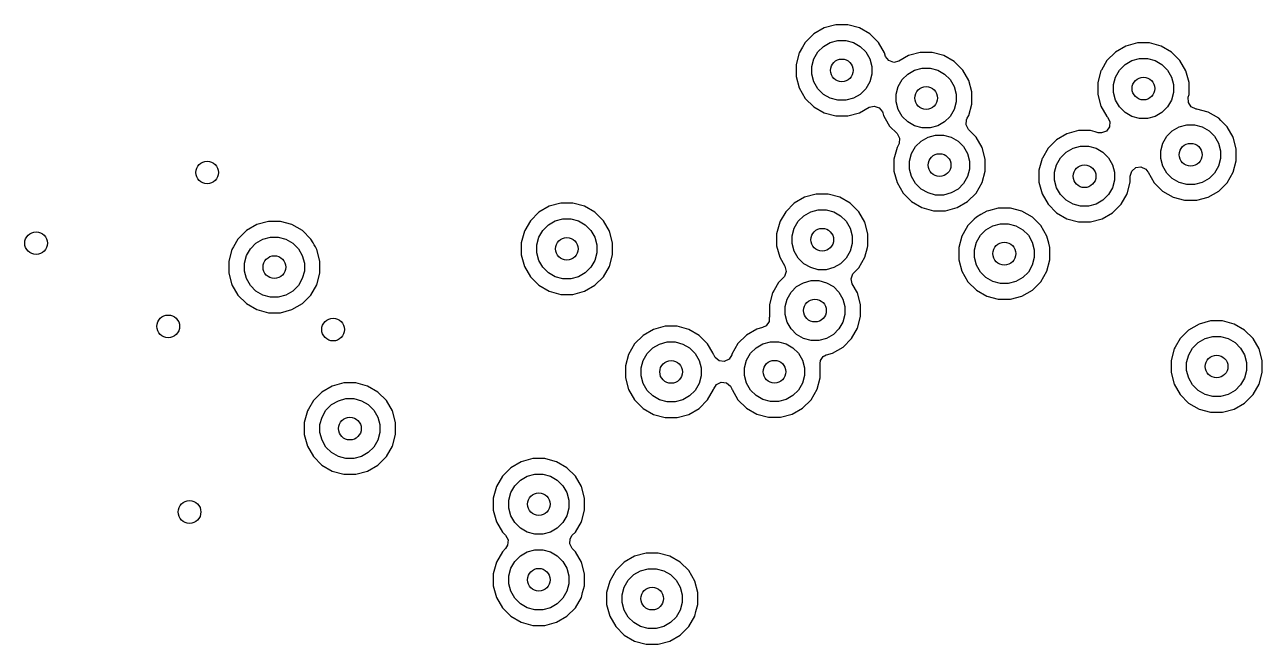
# Model space of a CAD drawing. Extents: x 0.98 to 8.09, y -3.46 to -0.83.
# Drawn here: x 4.496 to 5.141, y -2.406 to -2.083 of the extents above; entities that cross this region are included whole.
import ezdxf

# ---------------------------------------------------------------- set-up
doc = ezdxf.new("R2010")
doc.units = 0
doc.header["$MEASUREMENT"] = 0
doc.layers.add('BLACK', color=7, linetype='CONTINUOUS')

msp = doc.modelspace()

# ---------------------------------------------------------------- linework, layer by layer
at = {"layer": 'BLACK', "linetype": 'CONTINUOUS'}
for p, q in [((4.90703, -2.08764), (4.9026, -2.09207)), ((4.91245, -2.08451), (4.90703, -2.08764)), ((4.90703, -2.08764), (4.90703, -2.08764)), ((4.91849, -2.08289), (4.91245, -2.08451)), ((4.91245, -2.08451), (4.91245, -2.08451)), ((4.91245, -2.08451), (4.91245, -2.08451)), ((4.92475, -2.08289), (4.91849, -2.08289)), ((4.93079, -2.08451), (4.92475, -2.08289)), ((4.93621, -2.08764), (4.93079, -2.08451)), ((4.94064, -2.09207), (4.93621, -2.08764)), ((4.9012, -2.09449), (4.89947, -2.09749)), ((4.9026, -2.09207), (4.9012, -2.09449)), ((4.9026, -2.09207), (4.9026, -2.09207)), ((4.90913, -2.09707), (4.91203, -2.09417)), ((4.91203, -2.09417), (4.91559, -2.09211)), ((4.91559, -2.09211), (4.91957, -2.09105)), ((4.91957, -2.09105), (4.92368, -2.09105)), ((4.92368, -2.09105), (4.92765, -2.09211)), ((4.92765, -2.09211), (4.93121, -2.09417)), ((4.93121, -2.09417), (4.93411, -2.09707)), ((4.94377, -2.09749), (4.94064, -2.09207)), ((5.06957, -2.09399), (5.06415, -2.09712)), ((5.07561, -2.09237), (5.06957, -2.09399)), ((5.06957, -2.09399), (5.06957, -2.09399)), ((5.06957, -2.09399), (5.06957, -2.09399)), ((5.08187, -2.09237), (5.07561, -2.09237)), ((5.08791, -2.09399), (5.08187, -2.09237)), ((5.09333, -2.09712), (5.08791, -2.09399)), ((4.89947, -2.09749), (4.89785, -2.10353)), ((4.90601, -2.1046), (4.90707, -2.10063)), ((4.90707, -2.10063), (4.90913, -2.09707)), ((4.93411, -2.09707), (4.93617, -2.10063)), ((4.93617, -2.10063), (4.93723, -2.1046)), ((4.94411, -2.09875), (4.94377, -2.09749)), ((4.94414, -2.09888), (4.94411, -2.09875)), ((4.94433, -2.09943), (4.94414, -2.09888)), ((4.94603, -2.1016), (4.94433, -2.09943)), ((4.94863, -2.1025), (4.94603, -2.1016)), ((4.95638, -2.09892), (4.9513, -2.10185)), ((4.95709, -2.09872), (4.95638, -2.09892)), ((4.96242, -2.0973), (4.95709, -2.09872)), ((4.96868, -2.0973), (4.96242, -2.0973)), ((4.97473, -2.09892), (4.96868, -2.0973)), ((4.98014, -2.10204), (4.97473, -2.09892)), ((5.05972, -2.10155), (5.05688, -2.10647)), ((5.06415, -2.09712), (5.05972, -2.10155)), ((5.05972, -2.10155), (5.05972, -2.10155)), ((5.06415, -2.09712), (5.06415, -2.09712)), ((5.06915, -2.10365), (5.07271, -2.10159)), ((5.07271, -2.10159), (5.07668, -2.10053)), ((5.07668, -2.10053), (5.0808, -2.10053)), ((5.0808, -2.10053), (5.08477, -2.10159)), ((5.08477, -2.10159), (5.08833, -2.10365)), ((5.09776, -2.10155), (5.09333, -2.09712)), ((5.10089, -2.10697), (5.09776, -2.10155)), ((4.89785, -2.10353), (4.89785, -2.10979)), ((4.90601, -2.10872), (4.90601, -2.1046)), ((4.93723, -2.1046), (4.93723, -2.10872)), ((4.9513, -2.10185), (4.94863, -2.1025)), ((4.95596, -2.10857), (4.95952, -2.10651)), ((4.95952, -2.10651), (4.9635, -2.10545)), ((4.9635, -2.10545), (4.96761, -2.10545)), ((4.96761, -2.10545), (4.97158, -2.10651)), ((4.97158, -2.10651), (4.97514, -2.10857)), ((4.98457, -2.10647), (4.98014, -2.10204)), ((4.9877, -2.11189), (4.98457, -2.10647)), ((5.05659, -2.10697), (5.05497, -2.11301)), ((5.05688, -2.10647), (5.05659, -2.10697)), ((5.06419, -2.11012), (5.06625, -2.10655)), ((5.06625, -2.10655), (5.06915, -2.10365)), ((5.08833, -2.10365), (5.09123, -2.10655)), ((5.09123, -2.10655), (5.09329, -2.11012)), ((5.10251, -2.11301), (5.10089, -2.10697)), ((4.89785, -2.10979), (4.89947, -2.11583)), ((4.90707, -2.11269), (4.90601, -2.10872)), ((4.90913, -2.11625), (4.90707, -2.11269)), ((4.93617, -2.11269), (4.93411, -2.11625)), ((4.93723, -2.10872), (4.93617, -2.11269)), ((4.951, -2.11504), (4.95306, -2.11148)), ((4.95306, -2.11148), (4.95596, -2.10857)), ((4.97514, -2.10857), (4.97804, -2.11148)), ((4.97804, -2.11148), (4.9801, -2.11504)), ((4.98932, -2.11793), (4.9877, -2.11189)), ((5.05497, -2.11301), (5.05497, -2.11927)), ((5.06313, -2.11409), (5.06419, -2.11012)), ((5.06313, -2.1182), (5.06313, -2.11409)), ((5.09329, -2.11012), (5.09435, -2.11409)), ((5.09435, -2.11409), (5.09435, -2.1182)), ((5.10251, -2.11927), (5.10251, -2.11301)), ((4.89947, -2.11583), (4.9026, -2.12125)), ((4.91203, -2.11915), (4.90913, -2.11625)), ((4.91559, -2.12121), (4.91203, -2.11915)), ((4.93121, -2.11915), (4.92765, -2.12121)), ((4.93411, -2.11625), (4.93121, -2.11915)), ((4.94994, -2.11901), (4.951, -2.11504)), ((4.94994, -2.12312), (4.94994, -2.11901)), ((4.9801, -2.11504), (4.98116, -2.11901)), ((4.98116, -2.11901), (4.98116, -2.12312)), ((4.98932, -2.12419), (4.98932, -2.11793)), ((5.05497, -2.11927), (5.05659, -2.12532)), ((5.06419, -2.12217), (5.06313, -2.1182)), ((5.09435, -2.1182), (5.09329, -2.12217)), ((5.10213, -2.12068), (5.10251, -2.11927)), ((5.10218, -2.12338), (5.10213, -2.12068)), ((4.9026, -2.12125), (4.90703, -2.12568)), ((4.90703, -2.12568), (4.91245, -2.12881)), ((4.91957, -2.12227), (4.91559, -2.12121)), ((4.92368, -2.12227), (4.91957, -2.12227)), ((4.92765, -2.12121), (4.92368, -2.12227)), ((4.93079, -2.12881), (4.93587, -2.12588)), ((4.93587, -2.12588), (4.93855, -2.12523)), ((4.93855, -2.12523), (4.94115, -2.12613)), ((4.94115, -2.12613), (4.94285, -2.12829)), ((4.951, -2.12709), (4.94994, -2.12312)), ((4.95306, -2.13065), (4.951, -2.12709)), ((4.9801, -2.12709), (4.97804, -2.13065)), ((4.98116, -2.12312), (4.9801, -2.12709)), ((4.9877, -2.13024), (4.98932, -2.12419)), ((5.05659, -2.12532), (5.05972, -2.13074)), ((5.06625, -2.12573), (5.06419, -2.12217)), ((5.06915, -2.12864), (5.06625, -2.12573)), ((5.09123, -2.12573), (5.08833, -2.12864)), ((5.09329, -2.12217), (5.09123, -2.12573)), ((5.10369, -2.12567), (5.10218, -2.12338)), ((5.10621, -2.12679), (5.10369, -2.12567)), ((5.10648, -2.12682), (5.10621, -2.12679)), ((5.11252, -2.12844), (5.10648, -2.12682)), ((5.10648, -2.12682), (5.10648, -2.12682)), ((5.10648, -2.12682), (5.10648, -2.12682)), ((4.91245, -2.12881), (4.91849, -2.13043)), ((4.91849, -2.13043), (4.91849, -2.13043)), ((4.91849, -2.13043), (4.92475, -2.13043)), ((4.92475, -2.13043), (4.93079, -2.12881)), ((4.92475, -2.13043), (4.92475, -2.13043)), ((4.94285, -2.12829), (4.94303, -2.12884)), ((4.94303, -2.12884), (4.9434, -2.13024)), ((4.9434, -2.13024), (4.94427, -2.13174)), ((4.94427, -2.13174), (4.94653, -2.13566)), ((4.95596, -2.13356), (4.95306, -2.13065)), ((4.95952, -2.13561), (4.95596, -2.13356)), ((4.97514, -2.13356), (4.97158, -2.13561)), ((4.97804, -2.13065), (4.97514, -2.13356)), ((4.98636, -2.13509), (4.98656, -2.13235)), ((4.98656, -2.13235), (4.9869, -2.13161)), ((4.9869, -2.13161), (4.9877, -2.13024)), ((5.05972, -2.13074), (5.05972, -2.13074)), ((5.05972, -2.13074), (5.05995, -2.13097)), ((5.05995, -2.13097), (5.06127, -2.13338)), ((5.06127, -2.13338), (5.06108, -2.13613)), ((5.07271, -2.13069), (5.06915, -2.12864)), ((5.07668, -2.13176), (5.07271, -2.13069)), ((5.0808, -2.13176), (5.07668, -2.13176)), ((5.08477, -2.13069), (5.0808, -2.13176)), ((5.08833, -2.12864), (5.08477, -2.13069)), ((5.11794, -2.13157), (5.11252, -2.12844)), ((5.11907, -2.1327), (5.11794, -2.13157)), ((5.12237, -2.136), (5.11907, -2.1327)), ((4.94653, -2.13566), (4.94653, -2.13566)), ((4.94653, -2.13566), (4.95042, -2.13955)), ((4.95042, -2.13955), (4.95174, -2.14196)), ((4.9635, -2.13668), (4.95952, -2.13561)), ((4.96761, -2.13668), (4.9635, -2.13668)), ((4.96652, -2.14144), (4.9705, -2.14038)), ((4.97158, -2.13561), (4.96761, -2.13668)), ((4.9705, -2.14038), (4.97461, -2.14038)), ((4.97461, -2.14038), (4.97858, -2.14144)), ((4.98768, -2.13751), (4.98636, -2.13509)), ((4.99157, -2.1414), (4.98768, -2.13751)), ((5.03891, -2.13968), (5.03349, -2.14281)), ((5.04496, -2.13806), (5.03891, -2.13968)), ((5.03891, -2.13968), (5.03891, -2.13968)), ((5.03891, -2.13968), (5.03891, -2.13968)), ((5.05121, -2.13806), (5.04496, -2.13806)), ((5.05353, -2.13868), (5.05121, -2.13806)), ((5.05524, -2.13914), (5.05353, -2.13868)), ((5.05685, -2.13929), (5.05524, -2.13914)), ((5.05943, -2.13833), (5.05685, -2.13929)), ((5.06108, -2.13613), (5.05943, -2.13833)), ((5.09085, -2.141), (5.09376, -2.1381)), ((5.09376, -2.1381), (5.09732, -2.13604)), ((5.09732, -2.13604), (5.10129, -2.13498)), ((5.10129, -2.13498), (5.1054, -2.13498)), ((5.1054, -2.13498), (5.10937, -2.13604)), ((5.10937, -2.13604), (5.11293, -2.1381)), ((5.11293, -2.1381), (5.11584, -2.141)), ((5.12549, -2.14142), (5.12237, -2.136)), ((4.9504, -2.14682), (4.95005, -2.14813)), ((4.9512, -2.14544), (4.9504, -2.14682)), ((4.95154, -2.1447), (4.9512, -2.14544)), ((4.95174, -2.14196), (4.95154, -2.1447)), ((4.958, -2.14996), (4.96006, -2.1464)), ((4.96006, -2.1464), (4.96296, -2.1435)), ((4.96296, -2.1435), (4.96652, -2.14144)), ((4.97858, -2.14144), (4.98214, -2.1435)), ((4.98214, -2.1435), (4.98504, -2.1464)), ((4.98504, -2.1464), (4.9871, -2.14996)), ((4.9947, -2.14682), (4.99157, -2.1414)), ((4.99632, -2.15286), (4.9947, -2.14682)), ((5.03349, -2.14281), (5.02907, -2.14723)), ((5.03349, -2.14281), (5.03349, -2.14281)), ((5.04206, -2.14728), (5.04603, -2.14621)), ((5.04603, -2.14621), (5.05014, -2.14621)), ((5.05014, -2.14621), (5.05411, -2.14728)), ((5.08773, -2.14854), (5.0888, -2.14456)), ((5.0888, -2.14456), (5.09085, -2.141)), ((5.11584, -2.141), (5.1179, -2.14456)), ((5.1179, -2.14456), (5.11896, -2.14854)), ((5.12711, -2.14746), (5.12549, -2.14142)), ((4.95005, -2.14813), (4.94878, -2.15286)), ((4.94878, -2.15286), (4.94878, -2.15912)), ((4.95694, -2.15394), (4.958, -2.14996)), ((4.9871, -2.14996), (4.98816, -2.15394)), ((4.99632, -2.1587), (4.99632, -2.15286)), ((5.02594, -2.15265), (5.02432, -2.1587)), ((5.02609, -2.15238), (5.02594, -2.15265)), ((5.02907, -2.14723), (5.02609, -2.15238)), ((5.02907, -2.14723), (5.02907, -2.14723)), ((5.03353, -2.1558), (5.03559, -2.15224)), ((5.03559, -2.15224), (5.0385, -2.14933)), ((5.0385, -2.14933), (5.04206, -2.14728)), ((5.05411, -2.14728), (5.05767, -2.14933)), ((5.05767, -2.14933), (5.06058, -2.15224)), ((5.06058, -2.15224), (5.06263, -2.1558)), ((5.08773, -2.15265), (5.08773, -2.14854)), ((5.0888, -2.15662), (5.08773, -2.15265)), ((5.11896, -2.15265), (5.1179, -2.15662)), ((5.11896, -2.14854), (5.11896, -2.15265)), ((5.12711, -2.15372), (5.12711, -2.14746)), ((4.94878, -2.15912), (4.9504, -2.16516)), ((4.95694, -2.15805), (4.95694, -2.15394)), ((4.958, -2.16202), (4.95694, -2.15805)), ((4.98816, -2.15805), (4.9871, -2.16202)), ((4.98816, -2.15394), (4.98816, -2.15805)), ((4.9947, -2.16516), (4.99632, -2.15912)), ((4.99632, -2.15912), (4.99632, -2.1587)), ((5.02432, -2.1587), (5.02432, -2.16495)), ((5.03247, -2.15977), (5.03353, -2.1558)), ((5.06263, -2.1558), (5.0637, -2.15977)), ((5.07185, -2.16174), (5.07263, -2.1591)), ((5.07263, -2.1591), (5.07471, -2.1573)), ((5.07471, -2.1573), (5.07743, -2.15691)), ((5.07743, -2.15691), (5.07993, -2.15805)), ((5.07993, -2.15805), (5.08099, -2.15952)), ((5.08099, -2.15952), (5.08104, -2.15949)), ((5.08104, -2.15949), (5.0812, -2.15976)), ((5.09085, -2.16018), (5.0888, -2.15662)), ((5.1179, -2.15662), (5.11584, -2.16018)), ((5.12549, -2.15976), (5.12711, -2.15372)), ((4.9504, -2.16516), (4.95353, -2.17058)), ((4.96006, -2.16558), (4.958, -2.16202)), ((4.96296, -2.16848), (4.96006, -2.16558)), ((4.98504, -2.16558), (4.98214, -2.16848)), ((4.9871, -2.16202), (4.98504, -2.16558)), ((4.99157, -2.17058), (4.9947, -2.16516)), ((5.02432, -2.16495), (5.02594, -2.171)), ((5.03247, -2.16388), (5.03247, -2.15977)), ((5.03353, -2.16785), (5.03247, -2.16388)), ((5.0637, -2.16388), (5.06263, -2.16785)), ((5.0637, -2.15977), (5.0637, -2.16388)), ((5.07023, -2.171), (5.07185, -2.16495)), ((5.07185, -2.16495), (5.07185, -2.16174)), ((5.0812, -2.15976), (5.0812, -2.15976)), ((5.0812, -2.15976), (5.08433, -2.16518)), ((5.08433, -2.16518), (5.08875, -2.16961)), ((5.09376, -2.16308), (5.09085, -2.16018)), ((5.09732, -2.16514), (5.09376, -2.16308)), ((5.10129, -2.1662), (5.09732, -2.16514)), ((5.10937, -2.16514), (5.1054, -2.1662)), ((5.11293, -2.16308), (5.10937, -2.16514)), ((5.11584, -2.16018), (5.11293, -2.16308)), ((5.11794, -2.16961), (5.12237, -2.16518)), ((5.12237, -2.16518), (5.12549, -2.15976)), ((4.90829, -2.17111), (4.90224, -2.17273)), ((4.91455, -2.17111), (4.90829, -2.17111)), ((4.92059, -2.17273), (4.91455, -2.17111)), ((4.95353, -2.17058), (4.95796, -2.17501)), ((4.96652, -2.17054), (4.96296, -2.16848)), ((4.9705, -2.1716), (4.96652, -2.17054)), ((4.97461, -2.1716), (4.9705, -2.1716)), ((4.97858, -2.17054), (4.97461, -2.1716)), ((4.98214, -2.16848), (4.97858, -2.17054)), ((4.98714, -2.17501), (4.99157, -2.17058)), ((5.02594, -2.171), (5.02907, -2.17642)), ((5.03559, -2.17141), (5.03353, -2.16785)), ((5.0385, -2.17432), (5.03559, -2.17141)), ((5.06058, -2.17141), (5.05767, -2.17432)), ((5.06263, -2.16785), (5.06058, -2.17141)), ((5.0671, -2.17642), (5.07023, -2.171)), ((5.08875, -2.16961), (5.09417, -2.17274)), ((5.1054, -2.1662), (5.10129, -2.1662)), ((5.11252, -2.17274), (5.11794, -2.16961)), ((4.7692, -2.17748), (4.76378, -2.18061)), ((4.77524, -2.17586), (4.7692, -2.17748)), ((4.7692, -2.17748), (4.7692, -2.17748)), ((4.7692, -2.17748), (4.7692, -2.17748)), ((4.7815, -2.17586), (4.77524, -2.17586)), ((4.78755, -2.17748), (4.7815, -2.17586)), ((4.79297, -2.18061), (4.78755, -2.17748)), ((4.89682, -2.17586), (4.8924, -2.18029)), ((4.90224, -2.17273), (4.89682, -2.17586)), ((4.89682, -2.17586), (4.89682, -2.17586)), ((4.90224, -2.17273), (4.90224, -2.17273)), ((4.90224, -2.17273), (4.90224, -2.17273)), ((4.92601, -2.17586), (4.92059, -2.17273)), ((4.93044, -2.18029), (4.92601, -2.17586)), ((4.95796, -2.17501), (4.96338, -2.17814)), ((4.96338, -2.17814), (4.96942, -2.17976)), ((4.97568, -2.17976), (4.98173, -2.17814)), ((4.98173, -2.17814), (4.98714, -2.17501)), ((4.98173, -2.17814), (4.98173, -2.17814)), ((4.98173, -2.17814), (4.98173, -2.17814)), ((4.98173, -2.17814), (4.98173, -2.17814)), ((5.00315, -2.1784), (4.99807, -2.17976)), ((5.00941, -2.1784), (5.00315, -2.1784)), ((5.01546, -2.18002), (5.00941, -2.1784)), ((5.02907, -2.17642), (5.03349, -2.18084)), ((5.04206, -2.17637), (5.0385, -2.17432)), ((5.04603, -2.17744), (5.04206, -2.17637)), ((5.05014, -2.17744), (5.04603, -2.17744)), ((5.05411, -2.17637), (5.05014, -2.17744)), ((5.05767, -2.17432), (5.05411, -2.17637)), ((5.06268, -2.18084), (5.0671, -2.17642)), ((5.09417, -2.17274), (5.10022, -2.17436)), ((5.10022, -2.17436), (5.10022, -2.17436)), ((5.10022, -2.17436), (5.10648, -2.17436)), ((5.10648, -2.17436), (5.11252, -2.17274)), ((5.10648, -2.17436), (5.10648, -2.17436)), ((4.62286, -2.18539), (4.61681, -2.18701)), ((4.62911, -2.18539), (4.62286, -2.18539)), ((4.63516, -2.18701), (4.62911, -2.18539)), ((4.75935, -2.18504), (4.75647, -2.19003)), ((4.76378, -2.18061), (4.75935, -2.18504)), ((4.75935, -2.18504), (4.75935, -2.18504)), ((4.76378, -2.18061), (4.76378, -2.18061)), ((4.76878, -2.18714), (4.77234, -2.18508)), ((4.77234, -2.18508), (4.77632, -2.18402)), ((4.77632, -2.18402), (4.78043, -2.18402)), ((4.78043, -2.18402), (4.7844, -2.18508)), ((4.7844, -2.18508), (4.78796, -2.18714)), ((4.79739, -2.18504), (4.79297, -2.18061)), ((4.80052, -2.19046), (4.79739, -2.18504)), ((4.88956, -2.18521), (4.88927, -2.18571)), ((4.8924, -2.18029), (4.88956, -2.18521)), ((4.8924, -2.18029), (4.8924, -2.18029)), ((4.89687, -2.18886), (4.89892, -2.1853)), ((4.89892, -2.1853), (4.90183, -2.18239)), ((4.90183, -2.18239), (4.90539, -2.18033)), ((4.90539, -2.18033), (4.90936, -2.17927)), ((4.90936, -2.17927), (4.91347, -2.17927)), ((4.91347, -2.17927), (4.91744, -2.18033)), ((4.91744, -2.18033), (4.921, -2.18239)), ((4.921, -2.18239), (4.92391, -2.1853)), ((4.92391, -2.1853), (4.92597, -2.18886)), ((4.93357, -2.18571), (4.93044, -2.18029)), ((4.96942, -2.17976), (4.96942, -2.17976)), ((4.96942, -2.17976), (4.97568, -2.17976)), ((4.97568, -2.17976), (4.97568, -2.17976)), ((4.99063, -2.1842), (4.98726, -2.18757)), ((4.99169, -2.18314), (4.99063, -2.1842)), ((4.99063, -2.1842), (4.99063, -2.1842)), ((4.994, -2.18181), (4.99169, -2.18314)), ((4.99711, -2.18002), (4.994, -2.18181)), ((4.994, -2.18181), (4.994, -2.18181)), ((4.99807, -2.17976), (4.99711, -2.18002)), ((5.02088, -2.18314), (5.01546, -2.18002)), ((5.0253, -2.18757), (5.02088, -2.18314)), ((5.03349, -2.18084), (5.03891, -2.18397)), ((5.03891, -2.18397), (5.04496, -2.18559)), ((5.05121, -2.18559), (5.05726, -2.18397)), ((5.05726, -2.18397), (5.06268, -2.18084)), ((4.61139, -2.19013), (4.60697, -2.19456)), ((4.61681, -2.18701), (4.61139, -2.19013)), ((4.61139, -2.19013), (4.61139, -2.19013)), ((4.61681, -2.18701), (4.61681, -2.18701)), ((4.61681, -2.18701), (4.61681, -2.18701)), ((4.64058, -2.19013), (4.63516, -2.18701)), ((4.645, -2.19456), (4.64058, -2.19013)), ((4.75622, -2.19046), (4.7546, -2.1965)), ((4.75647, -2.19003), (4.75622, -2.19046)), ((4.76382, -2.1936), (4.76588, -2.19004)), ((4.76588, -2.19004), (4.76878, -2.18714)), ((4.78796, -2.18714), (4.79087, -2.19004)), ((4.79087, -2.19004), (4.79292, -2.1936)), ((4.80214, -2.1965), (4.80052, -2.19046)), ((4.88927, -2.18571), (4.88765, -2.19175)), ((4.88765, -2.19175), (4.88765, -2.19801)), ((4.8958, -2.19283), (4.89687, -2.18886)), ((4.92597, -2.18886), (4.92703, -2.19283)), ((4.93519, -2.19175), (4.93357, -2.18571)), ((4.93519, -2.19801), (4.93519, -2.19175)), ((4.98485, -2.19175), (4.98414, -2.19299)), ((4.98726, -2.18757), (4.98485, -2.19175)), ((4.99379, -2.19258), (4.9967, -2.18967)), ((4.9967, -2.18967), (5.00026, -2.18761)), ((5.00026, -2.18761), (5.00423, -2.18655)), ((5.00423, -2.18655), (5.00834, -2.18655)), ((5.00834, -2.18655), (5.01231, -2.18761)), ((5.01231, -2.18761), (5.01587, -2.18967)), ((5.01587, -2.18967), (5.01878, -2.19258)), ((5.02843, -2.19299), (5.0253, -2.18757)), ((5.04496, -2.18559), (5.04496, -2.18559)), ((5.04496, -2.18559), (5.05121, -2.18559)), ((5.05121, -2.18559), (5.05121, -2.18559)), ((4.60697, -2.19456), (4.60462, -2.19862)), ((4.60697, -2.19456), (4.60697, -2.19456)), ((4.61349, -2.19957), (4.6164, -2.19666)), ((4.6164, -2.19666), (4.61996, -2.1946)), ((4.61996, -2.1946), (4.62393, -2.19354)), ((4.62393, -2.19354), (4.62804, -2.19354)), ((4.62804, -2.19354), (4.63201, -2.1946)), ((4.63201, -2.1946), (4.63557, -2.19666)), ((4.63557, -2.19666), (4.63848, -2.19957)), ((4.64612, -2.1965), (4.645, -2.19456)), ((4.64677, -2.19762), (4.64612, -2.1965)), ((4.64735, -2.19862), (4.64677, -2.19762)), ((4.7546, -2.1965), (4.7546, -2.20276)), ((4.76276, -2.19758), (4.76382, -2.1936)), ((4.76276, -2.20169), (4.76276, -2.19758)), ((4.79292, -2.1936), (4.79398, -2.19758)), ((4.79398, -2.19758), (4.79398, -2.20169)), ((4.80214, -2.20276), (4.80214, -2.1965)), ((4.88765, -2.19801), (4.88927, -2.20406)), ((4.8958, -2.19694), (4.8958, -2.19283)), ((4.89687, -2.20091), (4.8958, -2.19694)), ((4.92703, -2.19694), (4.92597, -2.20091)), ((4.92703, -2.19283), (4.92703, -2.19694)), ((4.93491, -2.19903), (4.93519, -2.19801)), ((4.98414, -2.19299), (4.98252, -2.19903)), ((4.99067, -2.20011), (4.99173, -2.19614)), ((4.99173, -2.19614), (4.99379, -2.19258)), ((5.01878, -2.19258), (5.02083, -2.19614)), ((5.02083, -2.19614), (5.0219, -2.20011)), ((5.02942, -2.19667), (5.02843, -2.19299)), ((5.03005, -2.19903), (5.02942, -2.19667)), ((4.60384, -2.19998), (4.60222, -2.20602)), ((4.60462, -2.19862), (4.60384, -2.19998)), ((4.61037, -2.2071), (4.61143, -2.20313)), ((4.61143, -2.20313), (4.61349, -2.19957)), ((4.63848, -2.19957), (4.64053, -2.20313)), ((4.64053, -2.20313), (4.6416, -2.2071)), ((4.64813, -2.19998), (4.64735, -2.19862)), ((4.64735, -2.19862), (4.64735, -2.19862)), ((4.64975, -2.20602), (4.64813, -2.19998)), ((4.64813, -2.19998), (4.64813, -2.19998)), ((4.64813, -2.19998), (4.64813, -2.19998)), ((4.64813, -2.19998), (4.64813, -2.19998)), ((4.7546, -2.20276), (4.75622, -2.20881)), ((4.76382, -2.20566), (4.76276, -2.20169)), ((4.79398, -2.20169), (4.79292, -2.20566)), ((4.80052, -2.20881), (4.80214, -2.20276)), ((4.88927, -2.20406), (4.89198, -2.20874)), ((4.89892, -2.20447), (4.89687, -2.20091)), ((4.90183, -2.20738), (4.89892, -2.20447)), ((4.92391, -2.20447), (4.921, -2.20738)), ((4.92597, -2.20091), (4.92391, -2.20447)), ((4.93044, -2.20948), (4.93357, -2.20406)), ((4.93357, -2.20406), (4.93491, -2.19903)), ((4.98252, -2.19903), (4.98252, -2.20529)), ((4.99067, -2.20422), (4.99067, -2.20011)), ((4.99173, -2.20819), (4.99067, -2.20422)), ((5.0219, -2.20422), (5.02083, -2.20819)), ((5.0219, -2.20011), (5.0219, -2.20422)), ((5.03005, -2.20529), (5.03005, -2.19903)), ((4.60222, -2.20602), (4.60222, -2.21228)), ((4.61037, -2.21121), (4.61037, -2.2071)), ((4.61143, -2.21518), (4.61037, -2.21121)), ((4.6416, -2.21121), (4.64053, -2.21518)), ((4.6416, -2.2071), (4.6416, -2.21121)), ((4.64975, -2.21228), (4.64975, -2.20602)), ((4.75622, -2.20881), (4.75935, -2.21422)), ((4.76588, -2.20922), (4.76382, -2.20566)), ((4.76878, -2.21212), (4.76588, -2.20922)), ((4.79087, -2.20922), (4.78796, -2.21212)), ((4.79292, -2.20566), (4.79087, -2.20922)), ((4.79739, -2.21422), (4.80052, -2.20881)), ((4.89198, -2.20874), (4.89262, -2.21142)), ((4.90539, -2.20943), (4.90183, -2.20738)), ((4.90936, -2.2105), (4.90539, -2.20943)), ((4.91347, -2.2105), (4.90936, -2.2105)), ((4.91744, -2.20943), (4.91347, -2.2105)), ((4.921, -2.20738), (4.91744, -2.20943)), ((4.92785, -2.21206), (4.93044, -2.20948)), ((4.98252, -2.20529), (4.98414, -2.21134)), ((4.99379, -2.21175), (4.99173, -2.20819)), ((5.02083, -2.20819), (5.01878, -2.21175)), ((5.02843, -2.21134), (5.03005, -2.20529)), ((4.60222, -2.21228), (4.60384, -2.21833)), ((4.61349, -2.21874), (4.61143, -2.21518)), ((4.64053, -2.21518), (4.63848, -2.21874)), ((4.64813, -2.21833), (4.64975, -2.21228)), ((4.75935, -2.21422), (4.76378, -2.21865)), ((4.77234, -2.21418), (4.76878, -2.21212)), ((4.77632, -2.21524), (4.77234, -2.21418)), ((4.78043, -2.21524), (4.77632, -2.21524)), ((4.7844, -2.21418), (4.78043, -2.21524)), ((4.78796, -2.21212), (4.7844, -2.21418)), ((4.79297, -2.21865), (4.79739, -2.21422)), ((4.88862, -2.21722), (4.88633, -2.22118)), ((4.8912, -2.21464), (4.88862, -2.21722)), ((4.89172, -2.21402), (4.8912, -2.21464)), ((4.89262, -2.21142), (4.89172, -2.21402)), ((4.89805, -2.21932), (4.90161, -2.21727)), ((4.90161, -2.21727), (4.90558, -2.2162)), ((4.90558, -2.2162), (4.90969, -2.2162)), ((4.90969, -2.2162), (4.91366, -2.21727)), ((4.91366, -2.21727), (4.91722, -2.21932)), ((4.92643, -2.21528), (4.92733, -2.21268)), ((4.92708, -2.21795), (4.92643, -2.21528)), ((4.92733, -2.21268), (4.92785, -2.21206)), ((4.98414, -2.21134), (4.98726, -2.21676)), ((4.98726, -2.21676), (4.99169, -2.22118)), ((4.9967, -2.21466), (4.99379, -2.21175)), ((5.00026, -2.21671), (4.9967, -2.21466)), ((5.00423, -2.21778), (5.00026, -2.21671)), ((5.01231, -2.21671), (5.00834, -2.21778)), ((5.01587, -2.21466), (5.01231, -2.21671)), ((5.01878, -2.21175), (5.01587, -2.21466)), ((5.02088, -2.22118), (5.0253, -2.21676)), ((5.0253, -2.21676), (5.02843, -2.21134)), ((4.60384, -2.21833), (4.60697, -2.22375)), ((4.60697, -2.22375), (4.61139, -2.22817)), ((4.6164, -2.22165), (4.61349, -2.21874)), ((4.61996, -2.2237), (4.6164, -2.22165)), ((4.62393, -2.22477), (4.61996, -2.2237)), ((4.63201, -2.2237), (4.62804, -2.22477)), ((4.63557, -2.22165), (4.63201, -2.2237)), ((4.63848, -2.21874), (4.63557, -2.22165)), ((4.64058, -2.22817), (4.645, -2.22375)), ((4.645, -2.22375), (4.64813, -2.21833)), ((4.76378, -2.21865), (4.7692, -2.22178)), ((4.7692, -2.22178), (4.77524, -2.2234)), ((4.77524, -2.2234), (4.77524, -2.2234)), ((4.77524, -2.2234), (4.7815, -2.2234)), ((4.7815, -2.2234), (4.78755, -2.22178)), ((4.7815, -2.2234), (4.7815, -2.2234)), ((4.78755, -2.22178), (4.79297, -2.21865)), ((4.88549, -2.22264), (4.88387, -2.22869)), ((4.88633, -2.22118), (4.88549, -2.22264)), ((4.89308, -2.22579), (4.89514, -2.22223)), ((4.89514, -2.22223), (4.89805, -2.21932)), ((4.91722, -2.21932), (4.92013, -2.22223)), ((4.92013, -2.22223), (4.92218, -2.22579)), ((4.92978, -2.22264), (4.92708, -2.21795)), ((4.9314, -2.22869), (4.92978, -2.22264)), ((4.99169, -2.22118), (4.99711, -2.22431)), ((5.00834, -2.21778), (5.00423, -2.21778)), ((5.01546, -2.22431), (5.02088, -2.22118)), ((4.61139, -2.22817), (4.61681, -2.2313)), ((4.62804, -2.22477), (4.62393, -2.22477)), ((4.63516, -2.2313), (4.64058, -2.22817)), ((4.88387, -2.22869), (4.88387, -2.22869)), ((4.88387, -2.22869), (4.88387, -2.23494)), ((4.89202, -2.22976), (4.89308, -2.22579)), ((4.89202, -2.23387), (4.89202, -2.22976)), ((4.92218, -2.22579), (4.92325, -2.22976)), ((4.92325, -2.22976), (4.92325, -2.23387)), ((4.9314, -2.23494), (4.9314, -2.22869)), ((4.99711, -2.22431), (5.00315, -2.22593)), ((5.00315, -2.22593), (5.00315, -2.22593)), ((5.00315, -2.22593), (5.00941, -2.22593)), ((5.00941, -2.22593), (5.01546, -2.22431)), ((5.00941, -2.22593), (5.00941, -2.22593)), ((4.61681, -2.2313), (4.62286, -2.23292)), ((4.62286, -2.23292), (4.62286, -2.23292)), ((4.62286, -2.23292), (4.62911, -2.23292)), ((4.62911, -2.23292), (4.63516, -2.2313)), ((4.62911, -2.23292), (4.62911, -2.23292)), ((4.88379, -2.23528), (4.88374, -2.23747)), ((4.88391, -2.23526), (4.88379, -2.23528)), ((4.88387, -2.23494), (4.88391, -2.23526)), ((4.89308, -2.23784), (4.89202, -2.23387)), ((4.92325, -2.23387), (4.92218, -2.23784)), ((4.92978, -2.24099), (4.9314, -2.23494)), ((4.8235, -2.24163), (4.81808, -2.24476)), ((4.82955, -2.24001), (4.8235, -2.24163)), ((4.8235, -2.24163), (4.8235, -2.24163)), ((4.8235, -2.24163), (4.8235, -2.24163)), ((4.83581, -2.24001), (4.82955, -2.24001)), ((4.84185, -2.24163), (4.83581, -2.24001)), ((4.84727, -2.24476), (4.84185, -2.24163)), ((4.87737, -2.2415), (4.87195, -2.24463)), ((4.88035, -2.2407), (4.87737, -2.2415)), ((4.8822, -2.23975), (4.88035, -2.2407)), ((4.88374, -2.23747), (4.8822, -2.23975)), ((4.89514, -2.2414), (4.89308, -2.23784)), ((4.89805, -2.24431), (4.89514, -2.2414)), ((4.92013, -2.2414), (4.91722, -2.24431)), ((4.92218, -2.23784), (4.92013, -2.2414)), ((4.92665, -2.24641), (4.92978, -2.24099)), ((5.10228, -2.24195), (5.09786, -2.24637)), ((5.1077, -2.23882), (5.10228, -2.24195)), ((5.10228, -2.24195), (5.10228, -2.24195)), ((5.11375, -2.2372), (5.1077, -2.23882)), ((5.1077, -2.23882), (5.1077, -2.23882)), ((5.1077, -2.23882), (5.1077, -2.23882)), ((5.12, -2.2372), (5.11375, -2.2372)), ((5.12605, -2.23882), (5.12, -2.2372)), ((5.13147, -2.24195), (5.12605, -2.23882)), ((5.13589, -2.24637), (5.13147, -2.24195)), ((4.81366, -2.24919), (4.81053, -2.25461)), ((4.81808, -2.24476), (4.81366, -2.24919)), ((4.81366, -2.24919), (4.81366, -2.24919)), ((4.81808, -2.24476), (4.81808, -2.24476)), ((4.82309, -2.25129), (4.82665, -2.24923)), ((4.82665, -2.24923), (4.83062, -2.24817)), ((4.83062, -2.24817), (4.83473, -2.24817)), ((4.83473, -2.24817), (4.8387, -2.24923)), ((4.8387, -2.24923), (4.84226, -2.25129)), ((4.8517, -2.24919), (4.84727, -2.24476)), ((4.85441, -2.25388), (4.8517, -2.24919)), ((4.86752, -2.24905), (4.86439, -2.25447)), ((4.87195, -2.24463), (4.86752, -2.24905)), ((4.86752, -2.24905), (4.86752, -2.24905)), ((4.87195, -2.24463), (4.87195, -2.24463)), ((4.87695, -2.25115), (4.88051, -2.2491)), ((4.88051, -2.2491), (4.88449, -2.24803)), ((4.88449, -2.24803), (4.8886, -2.24803)), ((4.8886, -2.24803), (4.89257, -2.2491)), ((4.89257, -2.2491), (4.89613, -2.25115)), ((4.90161, -2.24636), (4.89805, -2.24431)), ((4.90558, -2.24743), (4.90161, -2.24636)), ((4.90969, -2.24743), (4.90558, -2.24743)), ((4.91366, -2.24636), (4.90969, -2.24743)), ((4.91722, -2.24431), (4.91366, -2.24636)), ((4.92223, -2.25083), (4.92665, -2.24641)), ((5.09786, -2.24637), (5.09528, -2.25083)), ((5.09786, -2.24637), (5.09786, -2.24637)), ((5.10438, -2.25138), (5.10729, -2.24847)), ((5.10729, -2.24847), (5.11085, -2.24642)), ((5.11085, -2.24642), (5.11482, -2.24535)), ((5.11482, -2.24535), (5.11893, -2.24535)), ((5.11893, -2.24535), (5.1229, -2.24642)), ((5.1229, -2.24642), (5.12646, -2.24847)), ((5.12646, -2.24847), (5.12937, -2.25138)), ((5.13902, -2.25179), (5.13589, -2.24637)), ((4.81053, -2.25461), (4.80891, -2.26065)), ((4.81813, -2.25775), (4.82018, -2.25419)), ((4.82018, -2.25419), (4.82309, -2.25129)), ((4.84226, -2.25129), (4.84517, -2.25419)), ((4.84517, -2.25419), (4.84723, -2.25775)), ((4.85483, -2.25461), (4.85441, -2.25388)), ((4.85488, -2.2548), (4.85483, -2.25461)), ((4.85555, -2.25627), (4.85488, -2.2548)), ((4.85767, -2.25802), (4.85555, -2.25627)), ((4.86431, -2.2548), (4.86288, -2.25714)), ((4.86439, -2.25447), (4.86431, -2.2548)), ((4.86439, -2.25447), (4.86439, -2.25447)), ((4.87199, -2.25762), (4.87405, -2.25406)), ((4.87405, -2.25406), (4.87695, -2.25115)), ((4.89613, -2.25115), (4.89903, -2.25406)), ((4.89903, -2.25406), (4.90109, -2.25762)), ((4.91127, -2.25675), (4.91198, -2.25571)), ((4.91198, -2.25571), (4.91212, -2.25563)), ((4.91212, -2.25563), (4.91218, -2.25556)), ((4.91218, -2.25556), (4.91263, -2.25534)), ((4.91263, -2.25534), (4.9134, -2.2549)), ((4.9134, -2.2549), (4.91361, -2.25482)), ((4.91361, -2.25482), (4.91681, -2.25396)), ((4.91681, -2.25396), (4.92223, -2.25083)), ((5.09473, -2.25179), (5.09311, -2.25784)), ((5.09528, -2.25083), (5.09473, -2.25179)), ((5.10126, -2.25891), (5.10233, -2.25494)), ((5.10233, -2.25494), (5.10438, -2.25138)), ((5.12937, -2.25138), (5.13142, -2.25494)), ((5.13142, -2.25494), (5.13249, -2.25891)), ((5.14064, -2.25784), (5.13902, -2.25179)), ((4.80891, -2.26065), (4.80891, -2.26691)), ((4.81706, -2.26172), (4.81813, -2.25775)), ((4.81706, -2.26584), (4.81706, -2.26172)), ((4.84723, -2.25775), (4.84829, -2.26172)), ((4.84829, -2.26172), (4.84829, -2.26584)), ((4.8604, -2.25835), (4.85767, -2.25802)), ((4.86288, -2.25714), (4.8604, -2.25835)), ((4.87093, -2.26159), (4.87199, -2.25762)), ((4.87093, -2.2657), (4.87093, -2.26159)), ((4.90109, -2.25762), (4.90215, -2.26159)), ((4.90215, -2.26159), (4.90215, -2.2657)), ((4.91027, -2.2602), (4.91033, -2.26019)), ((4.91031, -2.26052), (4.91027, -2.2602)), ((4.91031, -2.26678), (4.91031, -2.26052)), ((4.91031, -2.26052), (4.91031, -2.26052)), ((4.91033, -2.26019), (4.9104, -2.25925)), ((4.9104, -2.25925), (4.91043, -2.25799)), ((4.91043, -2.25799), (4.91051, -2.25788)), ((4.91051, -2.25784), (4.91052, -2.25775)), ((4.91051, -2.25788), (4.91051, -2.25784)), ((4.91052, -2.25775), (4.91127, -2.25675)), ((5.09311, -2.25784), (5.09311, -2.2641)), ((5.10126, -2.26302), (5.10126, -2.25891)), ((5.13249, -2.25891), (5.13249, -2.26302)), ((5.14064, -2.26333), (5.14064, -2.25784)), ((4.80891, -2.26691), (4.81053, -2.27295)), ((4.81813, -2.26981), (4.81706, -2.26584)), ((4.84829, -2.26584), (4.84723, -2.26981)), ((4.85634, -2.27028), (4.85882, -2.26908)), ((4.85882, -2.26908), (4.86155, -2.26941)), ((4.87199, -2.26967), (4.87093, -2.2657)), ((4.90215, -2.2657), (4.90109, -2.26967)), ((4.90869, -2.27282), (4.91031, -2.26678)), ((5.09311, -2.2641), (5.09473, -2.27014)), ((5.10233, -2.26699), (5.10126, -2.26302)), ((5.10438, -2.27055), (5.10233, -2.26699)), ((5.13142, -2.26699), (5.12937, -2.27055)), ((5.13249, -2.26302), (5.13142, -2.26699)), ((5.13902, -2.27014), (5.14064, -2.2641)), ((5.14064, -2.2641), (5.14064, -2.26333)), ((4.65076, -2.27429), (4.64634, -2.27871)), ((4.65618, -2.27116), (4.65076, -2.27429)), ((4.65076, -2.27429), (4.65076, -2.27429)), ((4.66223, -2.26954), (4.65618, -2.27116)), ((4.65618, -2.27116), (4.65618, -2.27116)), ((4.65618, -2.27116), (4.65618, -2.27116)), ((4.66848, -2.26954), (4.66223, -2.26954)), ((4.67453, -2.27116), (4.66848, -2.26954)), ((4.67995, -2.27429), (4.67453, -2.27116)), ((4.68437, -2.27871), (4.67995, -2.27429)), ((4.81053, -2.27295), (4.81366, -2.27837)), ((4.82018, -2.27337), (4.81813, -2.26981)), ((4.82309, -2.27627), (4.82018, -2.27337)), ((4.84517, -2.27337), (4.84226, -2.27627)), ((4.84723, -2.26981), (4.84517, -2.27337)), ((4.8517, -2.27837), (4.85483, -2.27295)), ((4.85483, -2.27295), (4.85491, -2.27263)), ((4.85491, -2.27263), (4.85634, -2.27028)), ((4.86155, -2.26941), (4.86367, -2.27116)), ((4.86367, -2.27116), (4.86434, -2.27263)), ((4.86434, -2.27263), (4.86439, -2.27282)), ((4.86439, -2.27282), (4.86439, -2.27282)), ((4.86439, -2.27282), (4.86447, -2.27295)), ((4.86447, -2.27295), (4.86752, -2.27824)), ((4.87405, -2.27324), (4.87199, -2.26967)), ((4.87695, -2.27614), (4.87405, -2.27324)), ((4.89903, -2.27324), (4.89613, -2.27614)), ((4.90109, -2.26967), (4.89903, -2.27324)), ((4.90556, -2.27824), (4.90869, -2.27282)), ((5.09473, -2.27014), (5.09786, -2.27556)), ((5.09786, -2.27556), (5.10228, -2.27998)), ((5.10729, -2.27346), (5.10438, -2.27055)), ((5.11085, -2.27552), (5.10729, -2.27346)), ((5.11482, -2.27658), (5.11085, -2.27552)), ((5.1229, -2.27552), (5.11893, -2.27658)), ((5.12646, -2.27346), (5.1229, -2.27552)), ((5.12937, -2.27055), (5.12646, -2.27346)), ((5.13147, -2.27998), (5.13589, -2.27556)), ((5.13589, -2.27556), (5.13902, -2.27014)), ((4.64634, -2.27871), (4.64379, -2.28311)), ((4.64634, -2.27871), (4.64634, -2.27871)), ((4.65286, -2.28372), (4.65577, -2.28081)), ((4.65577, -2.28081), (4.65933, -2.27876)), ((4.65933, -2.27876), (4.6633, -2.27769)), ((4.6633, -2.27769), (4.66741, -2.27769)), ((4.66741, -2.27769), (4.67138, -2.27876)), ((4.67138, -2.27876), (4.67494, -2.28081)), ((4.67494, -2.28081), (4.67785, -2.28372)), ((4.6875, -2.28413), (4.68437, -2.27871)), ((4.81366, -2.27837), (4.81808, -2.2828)), ((4.82665, -2.27833), (4.82309, -2.27627)), ((4.83062, -2.27939), (4.82665, -2.27833)), ((4.83473, -2.27939), (4.83062, -2.27939)), ((4.8387, -2.27833), (4.83473, -2.27939)), ((4.84226, -2.27627), (4.8387, -2.27833)), ((4.84727, -2.2828), (4.8517, -2.27837)), ((4.86752, -2.27824), (4.87195, -2.28267)), ((4.88051, -2.2782), (4.87695, -2.27614)), ((4.88449, -2.27926), (4.88051, -2.2782)), ((4.8886, -2.27926), (4.88449, -2.27926)), ((4.89257, -2.2782), (4.8886, -2.27926)), ((4.89613, -2.27614), (4.89257, -2.2782)), ((4.90113, -2.28267), (4.90556, -2.27824)), ((5.10228, -2.27998), (5.1077, -2.28311)), ((5.11893, -2.27658), (5.11482, -2.27658)), ((5.12605, -2.28311), (5.13147, -2.27998)), ((4.64321, -2.28413), (4.64159, -2.29018)), ((4.64379, -2.28311), (4.64321, -2.28413)), ((4.64974, -2.29125), (4.65081, -2.28728)), ((4.65081, -2.28728), (4.65286, -2.28372)), ((4.67785, -2.28372), (4.6799, -2.28728)), ((4.6799, -2.28728), (4.68097, -2.29125)), ((4.68912, -2.29018), (4.6875, -2.28413)), ((4.81808, -2.2828), (4.8235, -2.28593)), ((4.8235, -2.28593), (4.82955, -2.28755)), ((4.82955, -2.28755), (4.82955, -2.28755)), ((4.82955, -2.28755), (4.83581, -2.28755)), ((4.83581, -2.28755), (4.84185, -2.28593)), ((4.83581, -2.28755), (4.83581, -2.28755)), ((4.84185, -2.28593), (4.84727, -2.2828)), ((4.87195, -2.28267), (4.87737, -2.2858)), ((4.87737, -2.2858), (4.88341, -2.28742)), ((4.88341, -2.28742), (4.88341, -2.28742)), ((4.88341, -2.28742), (4.88967, -2.28742)), ((4.88967, -2.28742), (4.89572, -2.2858)), ((4.88967, -2.28742), (4.88967, -2.28742)), ((4.89572, -2.2858), (4.90113, -2.28267)), ((5.1077, -2.28311), (5.11375, -2.28473)), ((5.11375, -2.28473), (5.11375, -2.28473)), ((5.11375, -2.28473), (5.12, -2.28473)), ((5.12, -2.28473), (5.12605, -2.28311)), ((5.12, -2.28473), (5.12, -2.28473)), ((4.64159, -2.29018), (4.64159, -2.29644)), ((4.64974, -2.29536), (4.64974, -2.29125)), ((4.68097, -2.29125), (4.68097, -2.29536)), ((4.68912, -2.29644), (4.68912, -2.29018)), ((4.64159, -2.29644), (4.64321, -2.30248)), ((4.65081, -2.29933), (4.64974, -2.29536)), ((4.65286, -2.30289), (4.65081, -2.29933)), ((4.6799, -2.29933), (4.67785, -2.30289)), ((4.68097, -2.29536), (4.6799, -2.29933)), ((4.6875, -2.30248), (4.68912, -2.29644)), ((4.64321, -2.30248), (4.64634, -2.3079)), ((4.64634, -2.3079), (4.65076, -2.31233)), ((4.65577, -2.3058), (4.65286, -2.30289)), ((4.65933, -2.30786), (4.65577, -2.3058)), ((4.6633, -2.30892), (4.65933, -2.30786)), ((4.67138, -2.30786), (4.66741, -2.30892)), ((4.67494, -2.3058), (4.67138, -2.30786)), ((4.67785, -2.30289), (4.67494, -2.3058)), ((4.67995, -2.31233), (4.68437, -2.3079)), ((4.68437, -2.3079), (4.6875, -2.30248)), ((4.65076, -2.31233), (4.65618, -2.31546)), ((4.66741, -2.30892), (4.6633, -2.30892)), ((4.67453, -2.31546), (4.67995, -2.31233)), ((4.74919, -2.31366), (4.74476, -2.31808)), ((4.75461, -2.31053), (4.74919, -2.31366)), ((4.74919, -2.31366), (4.74919, -2.31366)), ((4.76065, -2.30891), (4.75461, -2.31053)), ((4.75461, -2.31053), (4.75461, -2.31053)), ((4.75461, -2.31053), (4.75461, -2.31053)), ((4.76691, -2.30891), (4.76065, -2.30891)), ((4.76859, -2.30936), (4.76691, -2.30891)), ((4.77295, -2.31053), (4.76859, -2.30936)), ((4.77837, -2.31366), (4.77295, -2.31053)), ((4.7828, -2.31808), (4.77837, -2.31366)), ((4.65618, -2.31546), (4.66223, -2.31707)), ((4.66223, -2.31707), (4.66223, -2.31707)), ((4.66223, -2.31707), (4.66848, -2.31707)), ((4.66848, -2.31707), (4.67453, -2.31546)), ((4.66848, -2.31707), (4.66848, -2.31707)), ((4.74476, -2.31808), (4.74163, -2.3235)), ((4.74476, -2.31808), (4.74476, -2.31808)), ((4.75129, -2.32309), (4.75419, -2.32018)), ((4.75419, -2.32018), (4.75775, -2.31813)), ((4.75775, -2.31813), (4.76172, -2.31706)), ((4.76172, -2.31706), (4.76584, -2.31706)), ((4.76584, -2.31706), (4.76981, -2.31813)), ((4.76981, -2.31813), (4.77337, -2.32018)), ((4.77337, -2.32018), (4.77627, -2.32309)), ((4.78593, -2.3235), (4.7828, -2.31808)), ((4.74163, -2.3235), (4.74001, -2.32955)), ((4.74817, -2.33062), (4.74923, -2.32665)), ((4.74923, -2.32665), (4.75129, -2.32309)), ((4.77627, -2.32309), (4.77833, -2.32665)), ((4.77833, -2.32665), (4.77939, -2.33062)), ((4.78755, -2.32955), (4.78593, -2.3235)), ((4.74001, -2.32955), (4.74001, -2.33581)), ((4.74817, -2.33473), (4.74817, -2.33062)), ((4.77939, -2.33062), (4.77939, -2.33473)), ((4.78755, -2.33581), (4.78755, -2.32955)), ((4.74001, -2.33581), (4.74163, -2.34185)), ((4.74923, -2.3387), (4.74817, -2.33473)), ((4.75129, -2.34226), (4.74923, -2.3387)), ((4.77833, -2.3387), (4.77627, -2.34226)), ((4.77939, -2.33473), (4.77833, -2.3387)), ((4.78593, -2.34185), (4.78755, -2.33581)), ((4.74163, -2.34185), (4.74476, -2.34727)), ((4.75419, -2.34517), (4.75129, -2.34226)), ((4.75775, -2.34723), (4.75419, -2.34517)), ((4.77337, -2.34517), (4.76981, -2.34723)), ((4.77627, -2.34226), (4.77337, -2.34517)), ((4.7828, -2.34727), (4.78593, -2.34185)), ((4.74476, -2.34727), (4.74476, -2.34727)), ((4.74476, -2.34727), (4.7464, -2.34891)), ((4.7464, -2.34891), (4.74772, -2.35132)), ((4.74772, -2.35132), (4.74752, -2.35407)), ((4.76172, -2.34829), (4.75775, -2.34723)), ((4.76584, -2.34829), (4.76172, -2.34829)), ((4.76981, -2.34723), (4.76584, -2.34829)), ((4.77984, -2.3534), (4.78004, -2.35066)), ((4.78004, -2.35066), (4.78116, -2.34891)), ((4.78116, -2.34891), (4.7828, -2.34727)), ((4.74476, -2.35745), (4.74163, -2.36287)), ((4.7464, -2.35581), (4.74476, -2.35745)), ((4.74476, -2.35745), (4.74476, -2.35745)), ((4.74752, -2.35407), (4.7464, -2.35581)), ((4.75129, -2.36246), (4.75419, -2.35955)), ((4.75419, -2.35955), (4.75775, -2.3575)), ((4.75775, -2.3575), (4.76172, -2.35643)), ((4.76172, -2.35643), (4.76584, -2.35643)), ((4.76584, -2.35643), (4.76981, -2.3575)), ((4.76981, -2.3575), (4.77337, -2.35955)), ((4.77337, -2.35955), (4.77627, -2.36246)), ((4.78116, -2.35581), (4.77984, -2.3534)), ((4.7828, -2.35745), (4.78116, -2.35581)), ((4.78593, -2.36287), (4.7828, -2.35745)), ((4.81971, -2.35812), (4.81366, -2.35974)), ((4.82596, -2.35812), (4.81971, -2.35812)), ((4.83201, -2.35974), (4.82596, -2.35812)), ((4.74163, -2.36287), (4.74001, -2.36892)), ((4.74817, -2.36999), (4.74923, -2.36602)), ((4.74923, -2.36602), (4.75129, -2.36246)), ((4.77627, -2.36246), (4.77833, -2.36602)), ((4.77833, -2.36602), (4.77939, -2.36999)), ((4.78755, -2.36892), (4.78593, -2.36287)), ((4.80824, -2.36287), (4.80382, -2.3673)), ((4.81366, -2.35974), (4.80824, -2.36287)), ((4.80824, -2.36287), (4.80824, -2.36287)), ((4.81366, -2.35974), (4.81366, -2.35974)), ((4.81366, -2.35974), (4.81366, -2.35974)), ((4.83743, -2.36287), (4.83201, -2.35974)), ((4.84185, -2.3673), (4.83743, -2.36287)), ((4.74001, -2.36892), (4.74001, -2.37518)), ((4.74817, -2.3741), (4.74817, -2.36999)), ((4.77939, -2.36999), (4.77939, -2.3741)), ((4.78755, -2.37518), (4.78755, -2.36892)), ((4.80382, -2.3673), (4.80069, -2.37272)), ((4.80382, -2.3673), (4.80382, -2.3673)), ((4.80829, -2.37586), (4.81034, -2.3723)), ((4.81034, -2.3723), (4.81325, -2.3694)), ((4.81325, -2.3694), (4.81681, -2.36734)), ((4.81681, -2.36734), (4.82078, -2.36628)), ((4.82078, -2.36628), (4.82489, -2.36628)), ((4.82489, -2.36628), (4.82886, -2.36734)), ((4.82886, -2.36734), (4.83242, -2.3694)), ((4.83242, -2.3694), (4.83533, -2.3723)), ((4.83533, -2.3723), (4.83738, -2.37586)), ((4.84498, -2.37272), (4.84185, -2.3673)), ((4.74001, -2.37518), (4.74163, -2.38122)), ((4.74923, -2.37807), (4.74817, -2.3741)), ((4.75129, -2.38163), (4.74923, -2.37807)), ((4.77833, -2.37807), (4.77627, -2.38163)), ((4.77939, -2.3741), (4.77833, -2.37807)), ((4.78593, -2.38122), (4.78659, -2.37876)), ((4.78659, -2.37876), (4.78755, -2.37518)), ((4.80069, -2.37272), (4.79907, -2.37876)), ((4.79907, -2.37876), (4.79907, -2.38502)), ((4.80722, -2.37983), (4.80829, -2.37586)), ((4.83738, -2.37586), (4.83845, -2.37983)), ((4.8466, -2.37876), (4.84498, -2.37272)), ((4.8466, -2.38502), (4.8466, -2.37876)), ((4.74163, -2.38122), (4.74476, -2.38664)), ((4.75419, -2.38454), (4.75129, -2.38163)), ((4.75775, -2.3866), (4.75419, -2.38454)), ((4.77337, -2.38454), (4.76981, -2.3866)), ((4.77627, -2.38163), (4.77337, -2.38454)), ((4.7828, -2.38664), (4.78593, -2.38122)), ((4.79907, -2.38502), (4.80069, -2.39106)), ((4.80722, -2.38395), (4.80722, -2.37983)), ((4.80829, -2.38792), (4.80722, -2.38395)), ((4.83845, -2.38395), (4.83738, -2.38792)), ((4.83845, -2.37983), (4.83845, -2.38395)), ((4.84564, -2.3886), (4.8466, -2.38502)), ((4.74476, -2.38664), (4.74919, -2.39107)), ((4.74919, -2.39107), (4.75461, -2.3942)), ((4.76172, -2.38766), (4.75775, -2.3866)), ((4.76584, -2.38766), (4.76172, -2.38766)), ((4.76981, -2.3866), (4.76584, -2.38766)), ((4.77295, -2.3942), (4.77837, -2.39107)), ((4.77837, -2.39107), (4.7828, -2.38664)), ((4.80069, -2.39106), (4.80382, -2.39648)), ((4.81034, -2.39148), (4.80829, -2.38792)), ((4.81325, -2.39438), (4.81034, -2.39148)), ((4.83533, -2.39148), (4.83242, -2.39438)), ((4.83738, -2.38792), (4.83533, -2.39148)), ((4.84185, -2.39648), (4.84498, -2.39106)), ((4.84498, -2.39106), (4.84564, -2.3886)), ((4.75461, -2.3942), (4.76065, -2.39581)), ((4.76065, -2.39581), (4.76065, -2.39581)), ((4.76065, -2.39581), (4.76691, -2.39581)), ((4.76691, -2.39581), (4.77295, -2.3942)), ((4.76691, -2.39581), (4.76691, -2.39581)), ((4.80382, -2.39648), (4.80824, -2.40091)), ((4.81681, -2.39644), (4.81325, -2.39438)), ((4.82078, -2.3975), (4.81681, -2.39644)), ((4.82489, -2.3975), (4.82078, -2.3975)), ((4.82886, -2.39644), (4.82489, -2.3975)), ((4.83242, -2.39438), (4.82886, -2.39644)), ((4.83743, -2.40091), (4.84185, -2.39648)), ((4.80824, -2.40091), (4.81366, -2.40404)), ((4.81366, -2.40404), (4.81971, -2.40566)), ((4.82596, -2.40566), (4.83201, -2.40404)), ((4.83201, -2.40404), (4.83743, -2.40091)), ((4.81971, -2.40566), (4.81971, -2.40566)), ((4.81971, -2.40566), (4.82596, -2.40566)), ((4.82596, -2.40566), (4.82596, -2.40566))]:
    msp.add_line(p, q, dxfattribs=at)
at = {"layer": 'BLACK'}
for centre in [(4.92162, -2.10666), (5.07874, -2.11614), (4.96555, -2.12106), (5.10335, -2.15059), (4.97255, -2.15599), (4.59098, -2.15988), (5.04808, -2.16183), (4.50185, -2.19669), (4.91142, -2.19488), (4.77837, -2.19963), (5.00628, -2.20216), (4.62598, -2.20915), (4.90763, -2.23182), (4.57069, -2.24003), (4.65659, -2.2417), (5.11688, -2.26097), (4.83268, -2.26378), (4.88654, -2.26365), (4.66535, -2.29331), (4.76378, -2.33268), (4.5818, -2.33675), (4.76378, -2.37205), (4.82283, -2.38189)]:
    msp.add_circle(centre, 0.00591, dxfattribs=at)

doc.saveas('drawing.dxf')
